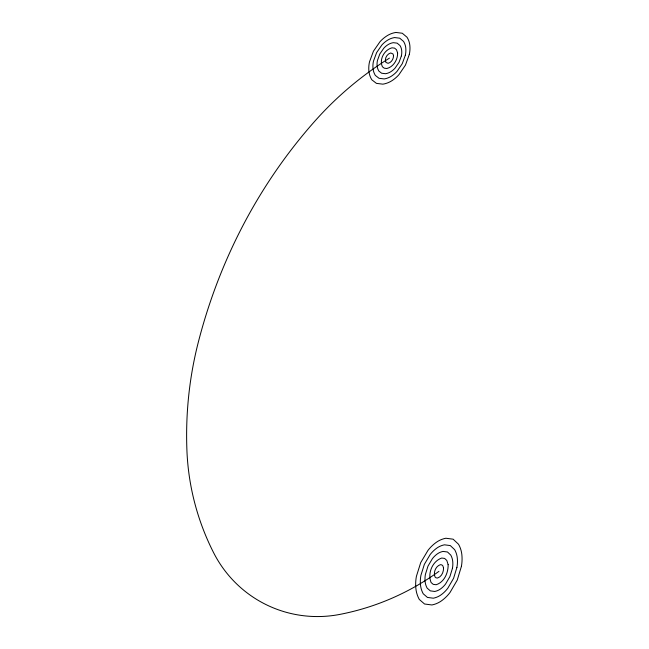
<?xml version="1.0" encoding="UTF-8"?>
<svg xmlns="http://www.w3.org/2000/svg" width="649" height="649" viewBox="0 0 649 649"><rect width="100%" height="100%" fill="white"/><g stroke="black" fill="none" stroke-linecap="round" stroke-linejoin="round"><path stroke-width="0.97" d="M389.432 58.126A382.439 360.195 35.4 0 0 314.797 121.209A616.769 561.409 49.5 0 0 198.383 341.926A391.68 373.686 44.8 0 0 186.92 450.463A246.944 243.48 42.4 0 0 213.618 552.721A120.089 118.004 -63.8 0 0 339.898 614.392A243.537 237.42 -21.2 0 0 438.943 571.339M443.543 568.005C443.64 572.029 441.653 576.742 437.548 578.024L436.079 577.837L435.033 576.929C433.118 572.434 435.657 566.253 440.338 564.679L441.799 564.873L442.886 565.904L443.543 568.005M448.135 564.662C448.337 572.718 444.354 582.161 436.144 584.733L433.208 584.343L431.106 582.526C427.302 573.546 432.364 561.182 441.726 558.043L444.638 558.424L446.82 560.476L448.135 564.662M397.61 53.007C397.764 59.659 393.554 66.863 386.828 68.502L384.249 68.186L382.407 66.758C378.951 59.424 384.395 49.738 392.028 47.815L394.592 48.131L396.498 49.746L397.61 53.007M393.529 55.571C393.594 58.889 391.493 62.491 388.134 63.31L385.928 62.442C384.192 58.775 386.918 53.932 390.73 52.967L392.969 53.932L393.529 55.571M456.92 567.372L453.57 578.356L447.794 588.245A32.693 31.696 80.9 0 1 441.198 594.752A20.971 20.273 80.4 0 1 433.321 598.2L427.44 597.429L423.229 593.778A22.326 21.531 78.5 0 1 420.471 584.765A32.929 31.728 76.8 0 1 420.917 575.322L424.357 564.346L430.157 554.562A32.823 31.663 75.6 0 1 436.712 548.178A20.865 20.184 75.7 0 1 444.492 544.819L450.301 545.582L454.649 549.662A20.8 20.176 77.2 0 1 457.294 558.01A32.588 31.631 79.7 0 1 456.92 567.372M461.407 566.382L457.237 580.117L450.017 592.496A40.846 39.621 81.7 0 1 441.766 600.641A26.228 25.352 80.9 0 1 431.901 604.965L424.543 604L419.27 599.425A27.939 26.934 78.7 0 1 415.831 588.132A41.212 39.678 76.5 0 1 416.407 576.32L420.714 562.602L427.967 550.393A41.057 39.581 75 0 1 436.152 542.434A26.065 25.214 75.1 0 1 445.871 538.24L453.124 539.189L458.551 544.276A25.968 25.197 77 0 1 461.861 554.692A40.684 39.524 80.1 0 1 461.407 566.382M452.434 568.362L449.911 576.604L445.579 584.011A24.532 23.77 80.2 0 1 440.63 588.878A15.714 15.195 79.8 0 1 434.733 591.458L430.328 590.874L427.172 588.148A16.72 16.144 78.4 0 1 425.095 581.399A24.662 23.786 77.1 0 1 425.428 574.324L427.999 566.09L432.348 558.748A24.605 23.753 76.2 0 1 437.264 553.946A15.657 15.146 76.3 0 1 443.113 551.423L447.477 551.991L450.739 555.065A15.625 15.138 77.5 0 1 452.718 561.336A24.467 23.729 79.2 0 1 452.434 568.362M409.308 54.435L405.479 65.07L398.989 74.627A34.981 31.704 1.9 0 1 391.631 80.89A22.391 20.338 2.4 0 1 382.886 84.167L376.412 83.364L371.804 79.778A23.794 21.652 3.4 0 1 368.883 71.001A35.087 31.906 4.2 0 1 369.508 61.833L373.435 51.206L379.957 41.771A35.022 31.785 4.4 0 1 387.266 35.638A22.309 20.2 3.8 0 1 395.89 32.45L402.283 33.237L407.028 37.236A22.285 20.151 3 0 1 409.835 45.357A34.916 31.59 2.1 0 1 409.308 54.435M401.366 55.911L399.054 62.296L395.16 68.007A20.995 19.032 2.4 0 1 390.747 71.755A13.426 12.185 2.7 0 1 385.514 73.71L381.636 73.232L378.886 71.09A14.262 12.956 3.3 0 1 377.118 65.841A21.028 19.105 3.7 0 1 377.483 60.349L379.827 53.972L383.737 48.302A21.003 19.064 3.9 0 1 388.126 44.603A13.394 12.136 3.5 0 1 393.318 42.68L397.164 43.15L400.011 45.568A13.386 12.12 3 0 1 401.69 50.452A20.971 18.991 2.5 0 1 401.366 55.911M405.341 55.173L402.266 63.683L397.066 71.317A27.988 25.368 2.1 0 1 391.185 76.314A17.904 16.257 2.5 0 1 384.208 78.935L379.024 78.286L375.349 75.43A19.024 17.296 3.3 0 1 373.005 68.413A28.053 25.498 4 0 1 373.491 61.095L376.631 52.593L381.847 45.032A28.012 25.425 4.1 0 1 387.696 40.116A17.856 16.168 3.7 0 1 394.608 37.561L399.727 38.186L403.524 41.398A17.831 16.144 3 0 1 405.763 47.904A27.948 25.295 2.3 0 1 405.341 55.173"/></g></svg>
